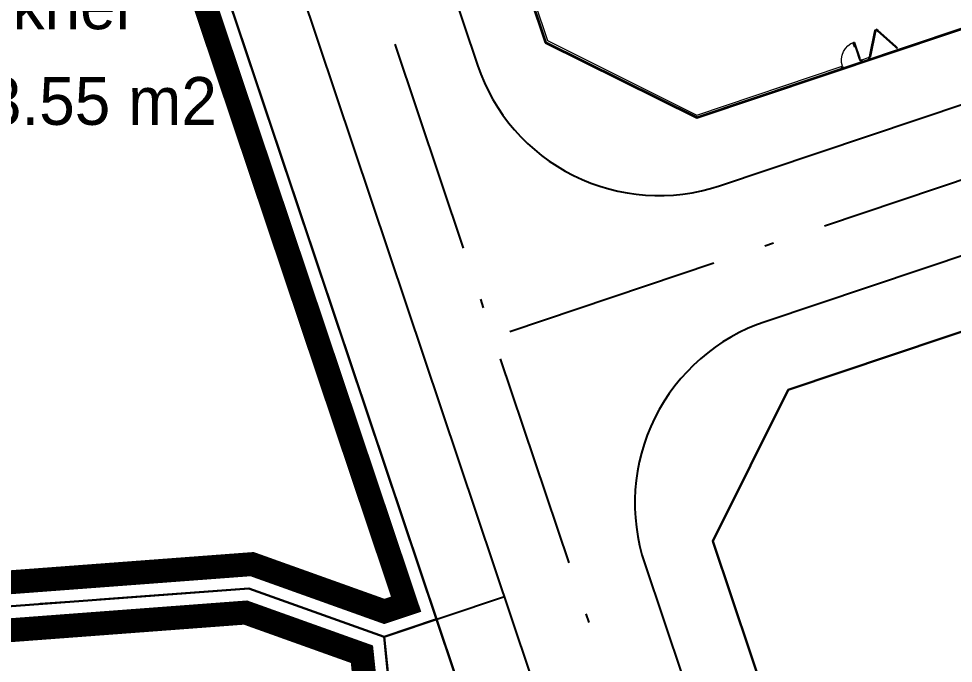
# Model space of a CAD drawing. Header units: metres. Extents: x 551291 to 569219, y 2064429 to 2066248.
# Drawn here: x 552546.19 to 552585.28, y 2065495.51 to 2065522.46 of the extents above; entities that cross this region are included whole.
import ezdxf
from ezdxf.enums import TextEntityAlignment as Align

# ---------------------------------------------------------------- set-up
doc = ezdxf.new("R2010")
doc.units = ezdxf.units.M
for name, pattern in [('$AUDIT_BAD_LTYPE2', [0]), ('ACAD_ISO10W100', [18.5, 12, -3, 0.5, -3]), ('CENTER', [2, 1.25, -0.25, 0.25, -0.25])]:
    doc.linetypes.add(name, pattern=pattern)
doc.layers.get('0').update_dxf_attribs({"linetype": 'CONTINUOUS'})
for name, color, linetype, lineweight in [('-DOOR', 137, 'CONTINUOUS', 9), ('-LINE1', 7, 'CONTINUOUS', 18), ('-WALL', 4, 'CONTINUOUS', 35), ('boDnv', 54, 'CONTINUOUS', 25), ('CUA', 147, 'CONTINUOUS', 5)]:
    doc.layers.add(name, color=color, linetype=linetype, lineweight=lineweight)
for name, color, linetype in [('BoThamCo', 94, 'CONTINUOUS'), ('ChiaLo', 128, 'CENTER'), ('dat cong cong', 240, 'CONTINUOUS'), ('datHTKT', 20, 'CONTINUOUS'), ('datOBt', 42, 'CONTINUOUS'), ('ddc', 32, 'CONTINUOUS'), ('ghi_chu', 7, 'CONTINUOUS'), ('LogDg', 7, 'CONTINUOUS'), ('loKBT', 42, 'CONTINUOUS'), ('TimDg', 222, 'CONTINUOUS'), ('ViaHeS', 32, 'CONTINUOUS')]:
    doc.layers.add(name, color=color, linetype=linetype)
doc.styles.add('avantH', font='', dxfattribs={"height": 10})
doc.styles.add('rms', font='romans.shx', dxfattribs={"width": 0.7, "bigfont": 'vns.shx'})
doc.styles.get('avantH').set_extended_font_data('.VnAvantH')
doc.linetypes.add('ADL', pattern='A,0.125,-0.15,["++",rms,S=0.5,R=0,X=0,Y=-0.2245],-1.35,1.125', length=2.75)

# ---------------------------------------------------------------- blocks, each defined once
blk = doc.blocks.new('CONG2')
at = {"layer": '-LINE1', "lineweight": 18}
blk.add_line((257137, -126793), (257137, -126693), dxfattribs=at)
at = {"ltscale": 100}
for p, q in [((255907, -126606), (256397, -125757)), ((256427, -125775), (255937, -126623)), ((256527, -125775), (257017, -126623)), ((257047, -126606), (256557, -125757))]:
    blk.add_line(p, q, dxfattribs=at)
at = {"color": 8, "ltscale": 100}
for points in [[(256412, -125755), (256421, -125760), (255921, -126626), (255912, -126621)], [(256541, -125755), (256533, -125760), (257033, -126626), (257041, -126621)]]:
    blk.add_lwpolyline(points, close=True, dxfattribs=at)
at = {"ltscale": 100}
for points in [[(256477, -125688), (256427, -125775), (256416, -125768), (256421, -125760), (256412, -125755), (256407, -125763), (256397, -125757), (256447, -125671)], [(256477, -125688), (256527, -125775), (256538, -125768), (256533, -125760), (256541, -125755), (256546, -125763), (256557, -125757), (256507, -125671)], [(255917, -126612), (255912, -126621), (255921, -126626), (255926, -126617), (255937, -126623), (255887, -126710), (255857, -126693), (255907, -126606)], [(257036, -126612), (257041, -126621), (257033, -126626), (257028, -126617), (257017, -126623), (257067, -126710), (257097, -126693), (257047, -126606)], [(257087, -126728), (257097, -126728), (257097, -126693), (257137, -126693), (257137, -126793), (257087, -126793)]]:
    blk.add_lwpolyline(points, close=True, dxfattribs=at)
blk = doc.blocks.new('*U1178')
at = {"linetype": '$AUDIT_BAD_LTYPE2'}
for p, q in [((70, 100), (70, 700)), ((90, 700), (90, 100))]:
    blk.add_line(p, q, dxfattribs=at)
for points in [[(50, 700), (90, 700), (90, 800), (50, 800), (50, 700)], [(50, 703), (50, 100)], [(50, 100), (90, 100), (90, 0), (50, 0), (50, 100)]]:
    blk.add_lwpolyline(points)
for points in [[(118, 595), (118, 764), (90, 764), (90, 736), (113, 736), (113, 595)], [(0, 0), (50, 0), (50, -40), (60, -40), (60, -100), (0, -100)], [(900, 0), (850, 0), (850, -40), (840, -40), (840, -100), (900, -100)]]:
    blk.add_lwpolyline(points, close=True)
at = {"linetype": '$AUDIT_BAD_LTYPE2', "ltscale": 0.3}
blk.add_arc((50, 0), 800, 0, 90, dxfattribs=at)
blk = doc.blocks.new('MAU M4BT')
at = {"layer": '-LINE1'}
blk.add_lwpolyline([(-8700, 13450), (-8700, 91.4), (-3758.6, -4850), (2610, -4850), (2610, -4950)], dxfattribs=at)
blk.add_lwpolyline([(3510, -4850), (3810, -4850), (3810, -4950), (3510, -4950)], close=True, dxfattribs=at)
at = {"layer": '-WALL'}
blk.add_lwpolyline([(10200, 15050), (-8800, 15050), (-8800, 50), (-3800, -4950), (10200, -4950)], close=True, dxfattribs=at)
at = {"layer": '-DOOR', "xscale": -1}
blk.add_blockref('CONG2', (260947.4, 121842.6), dxfattribs=at)
at = {"layer": 'CUA', "xscale": -1}
blk.add_blockref('*U1178', (3510, -4850), dxfattribs=at)

msp = doc.modelspace()

# ---------------------------------------------------------------- linework, layer by layer
at = {"layer": 'boDnv', "color": 10, "linetype": 'ADL', "ltscale": 0.25, "const_width": 1}
msp.add_lwpolyline([(552529.04, 2065597.372), (552519.584, 2065594.198), (552517.05, 2065590.807), (552515.031, 2065577.967), (552521.198, 2065558.507), (552525.199, 2065541.066), (552526.103, 2065523.041), (552526.608, 2065518.443), (552530.471, 2065508.56), (552536.685, 2065498.21), (552555.952, 2065499.655), (552561.487, 2065497.675), (552562.395, 2065497.98)], close=True, dxfattribs=at)
msp.add_lwpolyline([(552480.805, 2065441.496), (552510.281, 2065445.718, -0.209295), (552519.943, 2065443.041), (552527.328, 2065437.033, -0.127242), (552537.276, 2065423.522), (552540.999, 2065414.243), (552551.603, 2065417.801), (552552.27, 2065425.795), (552553.985, 2065433.82), (552555.257, 2065445.824), (552557.577, 2065448.055), (552559.569, 2065457.495), (552561.02, 2065468.831), (552562.448, 2065477.564), (552560.547, 2065495.887), (552555.678, 2065497.629), (552535.605, 2065496.123), (552528.67, 2065507.675), (552524.649, 2065517.961), (552524.109, 2065522.882), (552523.21, 2065540.79), (552519.267, 2065557.98), (552512.982, 2065577.812)], format="xyb", dxfattribs=at)
at = {"layer": 'BoThamCo'}
msp.add_lwpolyline([(552638.13, 2065511.183), (552634.948, 2065520.663), (552628.617, 2065523.812), (552578.371, 2065506.95), (552575.222, 2065500.619), (552578.403, 2065491.139), (552584.734, 2065487.989), (552634.98, 2065504.852)], close=True, dxfattribs=at)
at = {"layer": 'ChiaLo', "ltscale": 5}
for points in [[(552552.001, 2065410.551), (552553.261, 2065425.649), (552554.974, 2065433.663), (552556.213, 2065445.356), (552558.492, 2065447.548), (552560.556, 2065457.328), (552562.01, 2065468.687), (552563.456, 2065477.535), (552561.476, 2065496.617), (552555.815, 2065498.642), (552536.145, 2065497.167), (552529.57, 2065508.118), (552525.629, 2065518.202), (552525.106, 2065522.962), (552524.205, 2065540.928), (552520.232, 2065558.244), (552514.006, 2065577.89), (552516.1, 2065591.207), (552518.969, 2065595.047), (552509.467, 2065627.623), (552510.415, 2065636.405), (552518.387, 2065641.686)], [(552561.476, 2065496.617), (552566.505, 2065498.305)]]:
    msp.add_lwpolyline(points, dxfattribs=at)
at = {"layer": 'dat cong cong'}
msp.add_lwpolyline([(552529.67, 2065598.638), (552518.969, 2065595.047), (552516.1, 2065591.207), (552514.006, 2065577.89), (552520.232, 2065558.244), (552524.205, 2065540.928), (552525.106, 2065522.962), (552525.629, 2065518.202), (552529.57, 2065508.118), (552536.145, 2065497.167), (552555.815, 2065498.642), (552561.476, 2065496.617), (552563.661, 2065497.35)], close=True, dxfattribs=at)
at = {"layer": 'datHTKT'}
msp.add_lwpolyline([(552563.661, 2065497.35), (552561.476, 2065496.617), (552563.456, 2065477.535), (552562.01, 2065468.687), (552560.556, 2065457.328), (552558.492, 2065447.548), (552556.213, 2065445.356), (552554.974, 2065433.663), (552553.261, 2065425.649), (552552.545, 2065417.062), (552582.013, 2065426.952), (552585.162, 2065433.283)], close=True, dxfattribs=at)
at = {"layer": 'datOBt'}
msp.add_lwpolyline([(552697.298, 2065564.787), (552693.923, 2065558.386), (552574.553, 2065518.327), (552568.222, 2065521.476), (552558.678, 2065549.917), (552561.827, 2065556.248), (552682.988, 2065596.909), (552689.093, 2065593.69)], close=True, dxfattribs=at)
at = {"layer": 'ddc'}
msp.add_lwpolyline([(552480.946, 2065440.506), (552510.423, 2065444.729, -0.209295), (552519.311, 2065442.265), (552526.697, 2065436.257, -0.127242), (552536.348, 2065423.149), (552540.423, 2065412.994), (552552.545, 2065417.062), (552553.261, 2065425.649), (552554.974, 2065433.663), (552556.213, 2065445.356), (552558.492, 2065447.548), (552560.556, 2065457.328), (552562.01, 2065468.687), (552563.456, 2065477.535), (552561.476, 2065496.617), (552555.815, 2065498.642), (552536.145, 2065497.167), (552529.57, 2065508.118), (552525.629, 2065518.202), (552525.106, 2065522.962), (552524.205, 2065540.928), (552520.232, 2065558.244), (552514.006, 2065577.89)], format="xyb", dxfattribs=at)
at = {"layer": 'LogDg'}
for points in [[(552518.154, 2065642.382, 0.41785), (552509.208, 2065646.763), (552500.182, 2065643.609), (552428.729, 2065605.509, 0.007183), (552424.919, 2065603.406), (552379.037, 2065577.221, 0.398341), (552375.849, 2065566.692, -0.086934), (552391.378, 2065514.78), (552406.15, 2065389.358), (552408.145, 2065376.996, 0.463047), (552423.81, 2065367.531), (552583.922, 2065421.263, 0.414214), (552588.961, 2065431.393), (552518.154, 2065642.382)], [(552703.094, 2065566.34), (552694.892, 2065595.232, 0.428104), (552684.651, 2065600.632), (552560.873, 2065559.092, 0.414214), (552555.834, 2065548.963), (552565.378, 2065520.521, 0.414214), (552575.508, 2065515.482), (552697.943, 2065556.571, 0.400458), (552703.094, 2065566.34)], [(552635.935, 2065502.008, 0.414214), (552640.974, 2065512.137), (552637.792, 2065521.617, 0.414214), (552627.663, 2065526.657), (552577.417, 2065509.794, 0.414214), (552572.378, 2065499.665), (552575.559, 2065490.184, 0.414214), (552585.689, 2065485.145), (552635.935, 2065502.008)]]:
    msp.add_lwpolyline(points, format="xyb", dxfattribs=at)
at = {"layer": 'loKBT'}
msp.add_lwpolyline([(552581.463, 2065541.741), (552563.45, 2065535.697), (552568.222, 2065521.476), (552574.553, 2065518.327), (552587.826, 2065522.781)], close=True, dxfattribs=at)
at = {"layer": 'TimDg', "linetype": 'ACAD_ISO10W100', "ltscale": 0.75}
for points in [[(552517.777, 2065652.935), (552598.168, 2065413.387)], [(552917.272, 2065627.012), (552566.034, 2065509.139)]]:
    msp.add_lwpolyline(points, dxfattribs=at)
at = {"layer": 'ViaHeS'}
msp.add_lwpolyline([(552540.423, 2065412.994), (552536.348, 2065423.149, 0.127242), (552526.697, 2065436.257), (552519.311, 2065442.265, 0.209295), (552510.423, 2065444.729), (552480.946, 2065440.506, -0.463367), (552477.522, 2065443.543), (552478.594, 2065491.046), (552480.527, 2065537.063), (552479.636, 2065627.938), (552482.254, 2065632.349), (552500.786, 2065642.231), (552508.824, 2065645.039), (552515.135, 2065641.949), (552585.162, 2065433.283), (552582.013, 2065426.952), (552540.423, 2065412.994)], format="xyb", dxfattribs=at)
for points in [[(552697.298, 2065564.787), (552693.923, 2065558.386), (552574.553, 2065518.327), (552568.222, 2065521.476), (552558.678, 2065549.917), (552561.827, 2065556.248), (552682.988, 2065596.909), (552689.093, 2065593.69)], [(552628.617, 2065523.812), (552634.948, 2065520.663), (552638.13, 2065511.183), (552634.98, 2065504.852), (552584.734, 2065487.989), (552578.403, 2065491.139), (552575.222, 2065500.619), (552578.371, 2065506.95)]]:
    msp.add_lwpolyline(points, close=True, dxfattribs=at)

# ---------------------------------------------------------------- texts
at = {"layer": 'ghi_chu', "style": 'avantH'}
for s, p in [('nhµ v¨n hăa khèi', (552540.925, 2065522.025)), ('diÖn tƯch 2443.55 m2', (552540.925, 2065518.025))]:
    msp.add_text(s, height=2, dxfattribs=at).set_placement(p, align=Align.CENTER)

# ---------------------------------------------------------------- next in the draw order: block references
at = {"layer": '-WALL', "xscale": 0.001, "yscale": 0.001, "zscale": 0.001, "rotation": 18.55149973998152}
msp.add_blockref('MAU M4BT', (552576.581, 2065524.228), dxfattribs=at)

doc.saveas('drawing.dxf')
